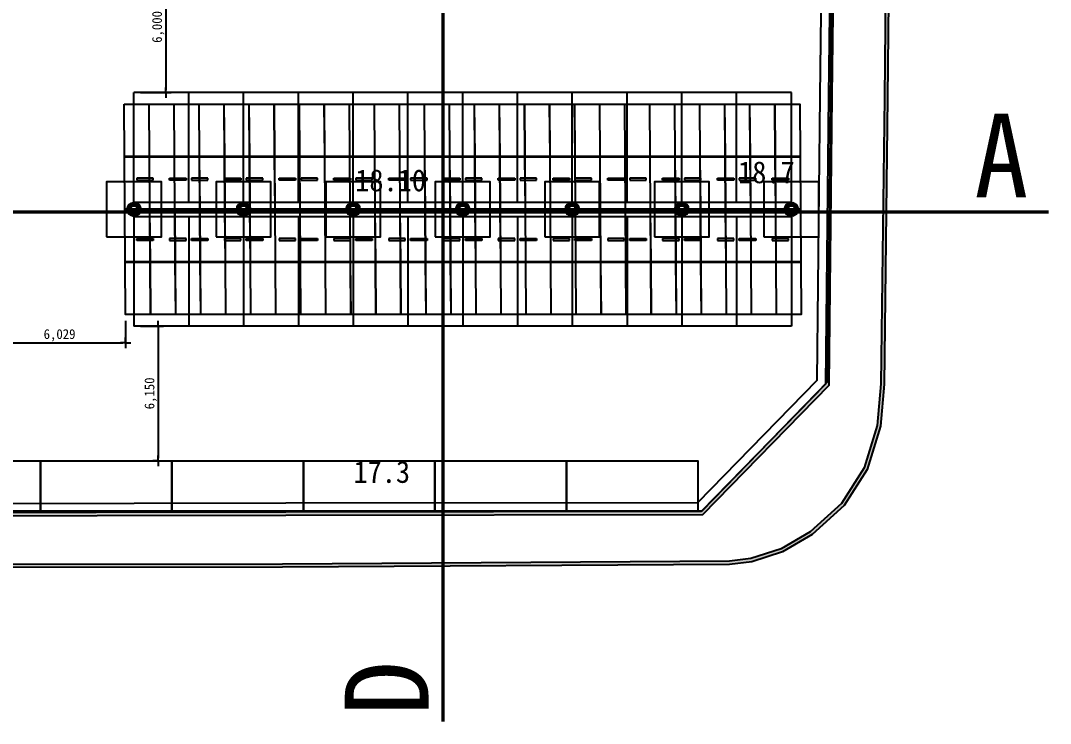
# Model space of a CAD drawing. Header units: millimetres. Extents: x 10297564 to 11610295, y -9287743 to -8409454.
# Drawn here: x 10611254 to 10658251, y -9262850 to -9230774 of the extents above; entities that cross this region are included whole.
import ezdxf

# ---------------------------------------------------------------- set-up
doc = ezdxf.new("R2010")
doc.units = ezdxf.units.MM
doc.header["$LTSCALE"] = 100
doc.layers.add('Anchor Bolt', color=2, linetype='Continuous', lineweight=0)
doc.layers.add('BasePlate', color=2, linetype='Continuous', lineweight=0)
for name, color, linetype in [('CON', 2, 'Continuous'), ('E-BACK', 8, 'Continuous'), ('L형측구', 105, 'Continuous'), ('module', 5, 'Continuous'), ('PLATE', 6, 'Continuous'), ('단면도', 140, 'Continuous'), ('지적', 6, 'Continuous'), ('표기', 6, 'Continuous'), ('현황선', 4, 'Continuous')]:
    doc.layers.add(name, color=color, linetype=linetype)
doc.styles.add('HL-S1', font='DotumChe.ttf')
doc.styles.add('KSHP', font='DotumChe.ttf')
doc.dimstyles.new('HL-300', dxfattribs={"dimscale": 150, "dimtxt": 3, "dimasz": 0.8, "dimexe": 1.5, "dimexo": 2, "dimgap": 0.5, "dimtad": 1, "dimdec": 0, "dimzin": 0, "dimdsep": 46, "dimlunit": 6, "dimtxsty": 'HL-S1', "dimblk": 'HL-DOT', "dimcen": 1.5, "dimdle": 1.5, "dimclrd": 256, "dimclre": 256, "dimclrt": 3, "dimadec": 0, "dimazin": 0, "dimtfac": 1, "dimtdec": 0, "dimtix": 1, "dimtmove": 2, "dimatfit": 3, "dimldrblk": 'DOTSMALL', "dimfxl": 1.5, "dimtolj": 1, "dimtzin": 0, "dimlwd": -1, "dimarcsym": 0})

# ---------------------------------------------------------------- blocks, each defined once
blk = doc.blocks.new('HL-DOT')
at = {"color": 0, "linetype": 'ByBlock'}
for q in [(-2, 0), (0, 2), (0, -2), (2, 0)]:
    blk.add_line((0, 0), q, dxfattribs=at)
at = {"color": 0, "linetype": 'ByBlock', "const_width": 0.5}
blk.add_lwpolyline([(-0.25, 0, 1), (0.25, 0, 1)], format="xyb", close=True, dxfattribs=at)
blk = doc.blocks.new('*D893')
at = {"linetype": 'Continuous', "lineweight": -2, "ltscale": 2, "transparency": 16777216}
for p, q in [((10610017, -9244484), (10610017, -9245707)), ((10616046, -9244484), (10616046, -9245707))]:
    blk.add_line(p, q, dxfattribs=at)
at = {"ltscale": 2, "transparency": 16777216}
blk.add_line((10610137, -9245482), (10615926, -9245482), dxfattribs=at)
at = {"layer": 'defpoints', "color": 0, "linetype": 'Continuous', "ltscale": 2, "transparency": 16777216}
for p in [(10610017, -9244184), (10616046, -9244184), (10616046, -9245482)]:
    blk.add_point(p, dxfattribs=at)
at = {"linetype": 'Continuous', "ltscale": 2, "transparency": 16777216, "xscale": 120, "yscale": 120, "zscale": 120, "rotation": 180}
blk.add_blockref('HL-DOT', (10610017, -9245482), dxfattribs=at)
at = {"linetype": 'Continuous', "ltscale": 2, "transparency": 16777216, "xscale": 120, "yscale": 120, "zscale": 120}
blk.add_blockref('HL-DOT', (10616046, -9245482), dxfattribs=at)
at = {"color": 3, "linetype": 'Continuous', "ltscale": 2, "transparency": 16777216, "insert": (10613032, -9245139), "char_height": 450, "attachment_point": 5, "style": 'HL-S1'}
blk.add_mtext('\\A1;6,029', dxfattribs=at)
blk = doc.blocks.new('_DotSmall')
at = {"color": 0, "linetype": 'ByBlock', "const_width": 0.5}
blk.add_lwpolyline([(-0.0625, 0, 1), (0.0625, 0, 1)], format="xyb", close=True, dxfattribs=at)
blk = doc.blocks.new('*D897')
at = {"linetype": 'Continuous', "lineweight": -2, "ltscale": 2, "transparency": 16777216}
for p, q in [((10616918, -9228063), (10618104, -9228063)), ((10616728, -9234063), (10618104, -9234063))]:
    blk.add_line(p, q, dxfattribs=at)
at = {"ltscale": 2, "transparency": 16777216}
blk.add_line((10617879, -9228183), (10617879, -9233943), dxfattribs=at)
at = {"layer": 'defpoints', "color": 0, "linetype": 'Continuous', "ltscale": 2, "transparency": 16777216}
for p in [(10616618, -9228063), (10616428, -9234063), (10617879, -9234063)]:
    blk.add_point(p, dxfattribs=at)
at = {"linetype": 'Continuous', "ltscale": 2, "transparency": 16777216, "xscale": 120, "yscale": 120, "zscale": 120}
for p, rotation in [((10617879, -9228063), 90), ((10617879, -9234063), 270)]:
    blk.add_blockref('HL-DOT', p, dxfattribs=dict(at, rotation=rotation))
at = {"color": 3, "linetype": 'Continuous', "ltscale": 2, "transparency": 16777216, "insert": (10617536, -9231063), "char_height": 450, "attachment_point": 5, "rotation": 90, "style": 'HL-S1'}
blk.add_mtext('\\A1;6,000', dxfattribs=at)
blk = doc.blocks.new('*D899')
at = {"linetype": 'Continuous', "lineweight": -2, "ltscale": 2, "transparency": 16777216}
for p, q in [((10616728, -9244713), (10617760, -9244713)), ((10616728, -9250863), (10617760, -9250863))]:
    blk.add_line(p, q, dxfattribs=at)
at = {"ltscale": 2, "transparency": 16777216}
blk.add_line((10617535, -9244833), (10617535, -9250743), dxfattribs=at)
at = {"layer": 'defpoints', "color": 0, "linetype": 'Continuous', "ltscale": 2, "transparency": 16777216}
for p in [(10616428, -9244713), (10616428, -9250863), (10617535, -9250863)]:
    blk.add_point(p, dxfattribs=at)
at = {"linetype": 'Continuous', "ltscale": 2, "transparency": 16777216, "xscale": 120, "yscale": 120, "zscale": 120}
for p, rotation in [((10617535, -9244713), 90), ((10617535, -9250863), 270)]:
    blk.add_blockref('HL-DOT', p, dxfattribs=dict(at, rotation=rotation))
at = {"color": 3, "linetype": 'Continuous', "ltscale": 2, "transparency": 16777216, "insert": (10617192, -9247788), "char_height": 450, "attachment_point": 5, "rotation": 90, "style": 'HL-S1'}
blk.add_mtext('\\A1;6,150', dxfattribs=at)
blk = doc.blocks.new('일반주차')
at = {"color": 8, "linetype": 'ByBlock', "ltscale": 1.8}
for p, q in [((10522570, -9706491), (10520070, -9706491)), ((10520070, -9711491), (10520070, -9706491)), ((10522570, -9711491), (10522570, -9706491)), ((10520945, -9710391), (10520195, -9710391)), ((10520195, -9710391), (10520195, -9710491)), ((10520195, -9710491), (10520945, -9710491)), ((10520945, -9710491), (10520945, -9710391)), ((10521695, -9710391), (10522445, -9710391)), ((10521695, -9710491), (10521695, -9710391)), ((10522445, -9710491), (10521695, -9710491)), ((10522445, -9710391), (10522445, -9710491)), ((10520070, -9711491), (10522570, -9711491))]:
    blk.add_line(p, q, dxfattribs=at)
blk = doc.blocks.new('ANCHOR_BOLT-PLAN-M24')
at = {"layer": 'E-BACK'}
for p, q in [((-26, 0), (26, 0)), ((-20, -4), (-18, 3)), ((0, 21), (-18, 10)), ((-18, 10), (-18, -10)), ((-13, 16), (-15, 12)), ((-13, 16), (-6, 17)), ((0, 26), (0, -26)), ((18, 10), (0, 21)), ((7, 20), (3, 19)), ((7, 20), (12, 14)), ((18, -10), (18, 10)), ((20, 4), (18, 7)), ((20, 4), (18, -3)), ((-20, -4), (-18, -7)), ((-18, -10), (0, -21)), ((-7, -20), (-12, -14)), ((-7, -20), (-3, -19)), ((0, -21), (18, -10)), ((13, -16), (6, -17)), ((13, -16), (15, -12))]:
    blk.add_line(p, q, dxfattribs=at)
for radius in [22, 12]:
    blk.add_circle((0, 0), radius, dxfattribs=at)
blk = doc.blocks.new('기초')
at = {"layer": 'BasePlate'}
for radius in [325, 159, 151]:
    blk.add_circle((10406084, -9713701), radius, dxfattribs=at)
at = {"layer": 'CON'}
blk.add_lwpolyline([(10404834, -9714951), (10407334, -9714951), (10407334, -9712451), (10404834, -9712451)], close=True, dxfattribs=at)
at = {"layer": 'PLATE'}
for points in [[(10405925, -9713695), (10405925, -9713707), (10405788, -9713707), (10405788, -9713695), (10405925, -9713695)], [(10405949, -9713616), (10405943, -9713627), (10405824, -9713558), (10405830, -9713548), (10405949, -9713616)], [(10405943, -9713775), (10405949, -9713786), (10405830, -9713854), (10405824, -9713844), (10405943, -9713775)], [(10406010, -9713560), (10405999, -9713566), (10405931, -9713447), (10405941, -9713441), (10406010, -9713560)], [(10405999, -9713836), (10406010, -9713842), (10405941, -9713961), (10405931, -9713955), (10405999, -9713836)], [(10406090, -9713542), (10406078, -9713542), (10406078, -9713405), (10406090, -9713405), (10406090, -9713542)], [(10406078, -9713860), (10406090, -9713860), (10406090, -9713997), (10406078, -9713997), (10406078, -9713860)], [(10406169, -9713566), (10406158, -9713560), (10406227, -9713441), (10406237, -9713447), (10406169, -9713566)], [(10406158, -9713842), (10406169, -9713836), (10406237, -9713955), (10406227, -9713961), (10406158, -9713842)], [(10406225, -9713627), (10406219, -9713616), (10406338, -9713548), (10406344, -9713558), (10406225, -9713627)], [(10406219, -9713786), (10406225, -9713775), (10406344, -9713844), (10406338, -9713854), (10406219, -9713786)], [(10406243, -9713707), (10406243, -9713695), (10406381, -9713695), (10406381, -9713707), (10406243, -9713707)]]:
    blk.add_lwpolyline(points, dxfattribs=at)
at = {"layer": 'Anchor Bolt'}
for p in [(10405814, -9713629), (10405814, -9713773), (10405886, -9713503), (10406012, -9713431), (10406157, -9713431), (10406282, -9713503), (10406355, -9713629), (10406355, -9713773), (10405886, -9713899), (10406012, -9713971), (10406157, -9713971), (10406282, -9713899)]:
    blk.add_blockref('ANCHOR_BOLT-PLAN-M24', p, dxfattribs=at)

msp = doc.modelspace()

# ---------------------------------------------------------------- hatches: boundary and pattern name
at = {"layer": '현황선'}
h = msp.add_hatch(color=8, dxfattribs=at)
h.dxf.hatch_style = 1
h.paths.add_polyline_path([(10590312.2, -9255420), (10588699.7, -9253411.6), (10588741.9, -9253256.6), (10623353.7, -9253189.9), (10642332.1, -9253168.9), (10647999.4, -9247347.9), (10648139.5, -9234220.8), (10648334.9, -9217898.1), (10648545.5, -9201729.5), (10640332, -9193912.9), (10620618.1, -9193906.1), (10616993.4, -9193831.8), (10617013, -9193707.8), (10618779.7, -9191693.7), (10619252.2, -9191389.7), (10619549.9, -9191370.1), (10640674, -9191416.2), (10642341, -9191525.1), (10643886.5, -9191952.2), (10645462.3, -9192653.2), (10646994.8, -9193729.2), (10648727.6, -9195472.5), (10650044.7, -9197609.9), (10650733.6, -9199194.3), (10651165.1, -9201693.7), (10650984.2, -9218084), (10650823.1, -9234300.5), (10650669.8, -9247364.1), (10650494.5, -9249287.7), (10649889.6, -9251254.1), (10648835.8, -9252910.8), (10647374.8, -9254221.4), (10646031.4, -9255013), (10644618.5, -9255471.1), (10643613.2, -9255595.2), (10623203.7, -9255724.6), (10591042.2, -9255740.4), (10590550.6, -9255563.7)])
h.paths.add_polyline_path([(10590412.5, -9255305.3), (10588887.9, -9253406.3), (10623353.9, -9253339.9), (10642395.5, -9253318.8), (10648148.7, -9247409.5), (10648289.5, -9234222.5), (10648484.8, -9217900), (10648696.4, -9201665.9), (10640392, -9193762.9), (10620619.7, -9193756.1), (10617231, -9193686.7), (10618878.6, -9191808.4), (10619300.8, -9191536.8), (10619554.6, -9191520.1), (10640669, -9191566.2), (10642315.9, -9191673.8), (10643835.7, -9192093.8), (10645388, -9192784.3), (10646897.8, -9193844.3), (10648609, -9195565.9), (10649911.4, -9197679.5), (10650588.9, -9199237.6), (10651015, -9201705.8), (10650834.2, -9218082.4), (10650673.1, -9234298.9), (10650519.8, -9247356.4), (10650346.5, -9249258.6), (10649752.2, -9251190.7), (10648720.3, -9252812.9), (10647285.8, -9254099.8), (10645969.4, -9254875.4), (10644585.9, -9255324), (10643603.5, -9255445.2), (10623203.2, -9255574.6), (10591068.3, -9255590.4), (10590615.3, -9255427.6)], flags=16)

# ---------------------------------------------------------------- linework, layer by layer
at = {"color": 8, "linetype": 'Continuous', "ltscale": 2}
for points in [[(10606163.1, -9250862.5), (10612163.1, -9250862.5), (10612163.1, -9253162.5), (10606163.1, -9253162.5)], [(10612163.1, -9250862.5), (10618163.1, -9250862.5), (10618163.1, -9253162.5), (10612163.1, -9253162.5)], [(10618163.1, -9250862.5), (10624163.1, -9250862.5), (10624163.1, -9253162.5), (10618163.1, -9253162.5)], [(10624163.1, -9250862.5), (10630163.1, -9250862.5), (10630163.1, -9253162.5), (10624163.1, -9253162.5)], [(10630163.1, -9250862.5), (10636163.1, -9250862.5), (10636163.1, -9253162.5), (10630163.1, -9253162.5)], [(10636163.1, -9250862.5), (10642163.1, -9250862.5), (10642163.1, -9253162.5), (10636163.1, -9253162.5)]]:
    msp.add_lwpolyline(points, close=True, dxfattribs=at)
at = {"layer": 'L형측구', "color": 3}
msp.add_lwpolyline([(10650984.2, -9218084), (10650823.1, -9234300.5), (10650669.8, -9247364.1), (10650494.5, -9249287.7), (10649889.6, -9251254.1), (10648835.8, -9252910.8), (10647374.8, -9254221.4), (10646031.4, -9255013), (10644618.5, -9255471.1), (10643613.2, -9255595.2), (10623203.7, -9255724.6), (10591042.2, -9255740.4), (10590550.6, -9255563.7), (10590312.2, -9255420), (10588699.7, -9253411.6), (10588741.9, -9253256.6), (10623353.7, -9253189.9), (10642332.1, -9253168.9), (10647999.4, -9247347.9), (10648139.5, -9234220.8), (10648334.9, -9217898.1)], dxfattribs=at)
at = {"layer": 'module', "linetype": 'Continuous', "ltscale": 2}
for points in [[(10615973.9, -9234591.7), (10617106.4, -9234591.7), (10617124.4, -9236982.5), (10615991.9, -9236982.5), (10615973.9, -9234591.7)], [(10617116.4, -9234591.7), (10618248.9, -9234591.7), (10618266.9, -9236982.5), (10617134.4, -9236982.5), (10617116.4, -9234591.7)], [(10618258.9, -9234591.7), (10619391.4, -9234591.7), (10619409.3, -9236982.5), (10618276.9, -9236982.5), (10618258.9, -9234591.7)], [(10619401.4, -9234591.7), (10620533.9, -9234591.7), (10620551.8, -9236982.5), (10619419.3, -9236982.5), (10619401.4, -9234591.7)], [(10620543.9, -9234591.7), (10621676.4, -9234591.7), (10621694.3, -9236982.5), (10620561.8, -9236982.5), (10620543.9, -9234591.7)], [(10621686.4, -9234591.7), (10622818.8, -9234591.7), (10622836.8, -9236982.5), (10621704.3, -9236982.5), (10621686.4, -9234591.7)], [(10622828.8, -9234591.7), (10623961.3, -9234591.7), (10623979.3, -9236982.5), (10622846.8, -9236982.5), (10622828.8, -9234591.7)], [(10623971.3, -9234591.7), (10625103.8, -9234591.7), (10625121.8, -9236982.5), (10623989.3, -9236982.5), (10623971.3, -9234591.7)], [(10625113.8, -9234591.7), (10626246.3, -9234591.7), (10626264.2, -9236982.5), (10625131.7, -9236982.5), (10625113.8, -9234591.7)], [(10626256.3, -9234591.7), (10627388.8, -9234591.7), (10627406.7, -9236982.5), (10626274.2, -9236982.5), (10626256.3, -9234591.7)], [(10627398.8, -9234591.7), (10628531.3, -9234591.7), (10628549.2, -9236982.5), (10627416.7, -9236982.5), (10627398.8, -9234591.7)], [(10628541.2, -9234591.7), (10629673.7, -9234591.7), (10629691.7, -9236982.5), (10628559.2, -9236982.5), (10628541.2, -9234591.7)], [(10629683.7, -9234591.7), (10630816.2, -9234591.7), (10630834.2, -9236982.5), (10629701.7, -9236982.5), (10629683.7, -9234591.7)], [(10630826.2, -9234591.7), (10631958.7, -9234591.7), (10631976.6, -9236982.5), (10630844.2, -9236982.5), (10630826.2, -9234591.7)], [(10631968.7, -9234591.7), (10633101.2, -9234591.7), (10633119.1, -9236982.5), (10631986.6, -9236982.5), (10631968.7, -9234591.7)], [(10633111.2, -9234591.7), (10634243.7, -9234591.7), (10634261.6, -9236982.5), (10633129.1, -9236982.5), (10633111.2, -9234591.7)], [(10634253.7, -9234591.7), (10635386.1, -9234591.7), (10635404.1, -9236982.5), (10634271.6, -9236982.5), (10634253.7, -9234591.7)], [(10635396.1, -9234591.7), (10636528.6, -9234591.7), (10636546.6, -9236982.5), (10635414.1, -9236982.5), (10635396.1, -9234591.7)], [(10636538.6, -9234591.7), (10637671.1, -9234591.7), (10637689.1, -9236982.5), (10636556.6, -9236982.5), (10636538.6, -9234591.7)], [(10637681.1, -9234591.7), (10638813.6, -9234591.7), (10638831.5, -9236982.5), (10637699, -9236982.5), (10637681.1, -9234591.7)], [(10638823.6, -9234591.7), (10639956.1, -9234591.7), (10639974, -9236982.5), (10638841.5, -9236982.5), (10638823.6, -9234591.7)], [(10639966.1, -9234591.7), (10641098.6, -9234591.7), (10641116.5, -9236982.5), (10639984, -9236982.5), (10639966.1, -9234591.7)], [(10641108.5, -9234591.7), (10642241, -9234591.7), (10642259, -9236982.5), (10641126.5, -9236982.5), (10641108.5, -9234591.7)], [(10642251, -9234591.7), (10643383.5, -9234591.7), (10643401.5, -9236982.5), (10642269, -9236982.5), (10642251, -9234591.7)], [(10643393.5, -9234591.7), (10644526, -9234591.7), (10644543.9, -9236982.5), (10643411.5, -9236982.5), (10643393.5, -9234591.7)], [(10644536, -9234591.7), (10645668.5, -9234591.7), (10645686.4, -9236982.5), (10644553.9, -9236982.5), (10644536, -9234591.7)], [(10645678.5, -9234591.7), (10646811, -9234591.7), (10646828.9, -9236982.5), (10645696.4, -9236982.5), (10645678.5, -9234591.7)], [(10615992, -9236992.2), (10617124.5, -9236992.2), (10617142.4, -9239383), (10616009.9, -9239383), (10615992, -9236992.2)], [(10617134.4, -9236992.2), (10618266.9, -9236992.2), (10618284.9, -9239383), (10617152.4, -9239383), (10617134.4, -9236992.2)], [(10618276.9, -9236992.2), (10619409.4, -9236992.2), (10619427.4, -9239383), (10618294.9, -9239383), (10618276.9, -9236992.2)], [(10619419.4, -9236992.2), (10620551.9, -9236992.2), (10620569.8, -9239383), (10619437.4, -9239383), (10619419.4, -9236992.2)], [(10620561.9, -9236992.2), (10621694.4, -9236992.2), (10621712.3, -9239383), (10620579.8, -9239383), (10620561.9, -9236992.2)], [(10621704.4, -9236992.2), (10622836.9, -9236992.2), (10622854.8, -9239383), (10621722.3, -9239383), (10621704.4, -9236992.2)], [(10622846.9, -9236992.2), (10623979.3, -9236992.2), (10623997.3, -9239383), (10622864.8, -9239383), (10622846.9, -9236992.2)], [(10623989.3, -9236992.2), (10625121.8, -9236992.2), (10625139.8, -9239383), (10624007.3, -9239383), (10623989.3, -9236992.2)], [(10625131.8, -9236992.2), (10626264.3, -9236992.2), (10626282.3, -9239383), (10625149.8, -9239383), (10625131.8, -9236992.2)], [(10626274.3, -9236992.2), (10627406.8, -9236992.2), (10627424.7, -9239383), (10626292.2, -9239383), (10626274.3, -9236992.2)], [(10627416.8, -9236992.2), (10628549.3, -9236992.2), (10628567.2, -9239383), (10627434.7, -9239383), (10627416.8, -9236992.2)], [(10628559.3, -9236992.2), (10629691.8, -9236992.2), (10629709.7, -9239383), (10628577.2, -9239383), (10628559.3, -9236992.2)], [(10629701.7, -9236992.2), (10630834.2, -9236992.2), (10630852.2, -9239383), (10629719.7, -9239383), (10629701.7, -9236992.2)], [(10630844.2, -9236992.2), (10631976.7, -9236992.2), (10631994.7, -9239383), (10630862.2, -9239383), (10630844.2, -9236992.2)], [(10631986.7, -9236992.2), (10633119.2, -9236992.2), (10633137.1, -9239383), (10632004.7, -9239383), (10631986.7, -9236992.2)], [(10633129.2, -9236992.2), (10634261.7, -9236992.2), (10634279.6, -9239383), (10633147.1, -9239383), (10633129.2, -9236992.2)], [(10634271.7, -9236992.2), (10635404.2, -9236992.2), (10635422.1, -9239383), (10634289.6, -9239383), (10634271.7, -9236992.2)], [(10635414.2, -9236992.2), (10636546.6, -9236992.2), (10636564.6, -9239383), (10635432.1, -9239383), (10635414.2, -9236992.2)], [(10636556.6, -9236992.2), (10637689.1, -9236992.2), (10637707.1, -9239383), (10636574.6, -9239383), (10636556.6, -9236992.2)], [(10637699.1, -9236992.2), (10638831.6, -9236992.2), (10638849.6, -9239383), (10637717.1, -9239383), (10637699.1, -9236992.2)], [(10638841.6, -9236992.2), (10639974.1, -9236992.2), (10639992, -9239383), (10638859.5, -9239383), (10638841.6, -9236992.2)], [(10639984.1, -9236992.2), (10641116.6, -9236992.2), (10641134.5, -9239383), (10640002, -9239383), (10639984.1, -9236992.2)], [(10641126.6, -9236992.2), (10642259.1, -9236992.2), (10642277, -9239383), (10641144.5, -9239383), (10641126.6, -9236992.2)], [(10642269, -9236992.2), (10643401.5, -9236992.2), (10643419.5, -9239383), (10642287, -9239383), (10642269, -9236992.2)], [(10643411.5, -9236992.2), (10644544, -9236992.2), (10644562, -9239383), (10643429.5, -9239383), (10643411.5, -9236992.2)], [(10644554, -9236992.2), (10645686.5, -9236992.2), (10645704.4, -9239383), (10644572, -9239383), (10644554, -9236992.2)], [(10645696.5, -9236992.2), (10646829, -9236992.2), (10646846.9, -9239383), (10645714.4, -9239383), (10645696.5, -9236992.2)], [(10616010, -9239392.7), (10617142.5, -9239392.7), (10617160.4, -9241783.5), (10616027.9, -9241783.5), (10616010, -9239392.7)], [(10617152.5, -9239392.7), (10618285, -9239392.7), (10618302.9, -9241783.5), (10617170.4, -9241783.5), (10617152.5, -9239392.7)], [(10618294.9, -9239392.7), (10619427.4, -9239392.7), (10619445.4, -9241783.5), (10618312.9, -9241783.5), (10618294.9, -9239392.7)], [(10619437.4, -9239392.7), (10620569.9, -9239392.7), (10620587.9, -9241783.5), (10619455.4, -9241783.5), (10619437.4, -9239392.7)], [(10620579.9, -9239392.7), (10621712.4, -9239392.7), (10621730.3, -9241783.5), (10620597.9, -9241783.5), (10620579.9, -9239392.7)], [(10621722.4, -9239392.7), (10622854.9, -9239392.7), (10622872.8, -9241783.5), (10621740.3, -9241783.5), (10621722.4, -9239392.7)], [(10622864.9, -9239392.7), (10623997.4, -9239392.7), (10624015.3, -9241783.5), (10622882.8, -9241783.5), (10622864.9, -9239392.7)], [(10624007.4, -9239392.7), (10625139.8, -9239392.7), (10625157.8, -9241783.5), (10624025.3, -9241783.5), (10624007.4, -9239392.7)], [(10625149.8, -9239392.7), (10626282.3, -9239392.7), (10626300.3, -9241783.5), (10625167.8, -9241783.5), (10625149.8, -9239392.7)], [(10626292.3, -9239392.7), (10627424.8, -9239392.7), (10627442.8, -9241783.5), (10626310.3, -9241783.5), (10626292.3, -9239392.7)], [(10627434.8, -9239392.7), (10628567.3, -9239392.7), (10628585.2, -9241783.5), (10627452.7, -9241783.5), (10627434.8, -9239392.7)], [(10628577.3, -9239392.7), (10629709.8, -9239392.7), (10629727.7, -9241783.5), (10628595.2, -9241783.5), (10628577.3, -9239392.7)], [(10629719.8, -9239392.7), (10630852.3, -9239392.7), (10630870.2, -9241783.5), (10629737.7, -9241783.5), (10629719.8, -9239392.7)], [(10630862.2, -9239392.7), (10631994.7, -9239392.7), (10632012.7, -9241783.5), (10630880.2, -9241783.5), (10630862.2, -9239392.7)], [(10632004.7, -9239392.7), (10633137.2, -9239392.7), (10633155.2, -9241783.5), (10632022.7, -9241783.5), (10632004.7, -9239392.7)], [(10633147.2, -9239392.7), (10634279.7, -9239392.7), (10634297.6, -9241783.5), (10633165.2, -9241783.5), (10633147.2, -9239392.7)], [(10634289.7, -9239392.7), (10635422.2, -9239392.7), (10635440.1, -9241783.5), (10634307.6, -9241783.5), (10634289.7, -9239392.7)], [(10635432.2, -9239392.7), (10636564.7, -9239392.7), (10636582.6, -9241783.5), (10635450.1, -9241783.5), (10635432.2, -9239392.7)], [(10636574.7, -9239392.7), (10637707.1, -9239392.7), (10637725.1, -9241783.5), (10636592.6, -9241783.5), (10636574.7, -9239392.7)], [(10637717.1, -9239392.7), (10638849.6, -9239392.7), (10638867.6, -9241783.5), (10637735.1, -9241783.5), (10637717.1, -9239392.7)], [(10638859.6, -9239392.7), (10639992.1, -9239392.7), (10640010.1, -9241783.5), (10638877.6, -9241783.5), (10638859.6, -9239392.7)], [(10640002.1, -9239392.7), (10641134.6, -9239392.7), (10641152.5, -9241783.5), (10640020, -9241783.5), (10640002.1, -9239392.7)], [(10641144.6, -9239392.7), (10642277.1, -9239392.7), (10642295, -9241783.5), (10641162.5, -9241783.5), (10641144.6, -9239392.7)], [(10642287.1, -9239392.7), (10643419.6, -9239392.7), (10643437.5, -9241783.5), (10642305, -9241783.5), (10642287.1, -9239392.7)], [(10643429.5, -9239392.7), (10644562, -9239392.7), (10644580, -9241783.5), (10643447.5, -9241783.5), (10643429.5, -9239392.7)], [(10644572, -9239392.7), (10645704.5, -9239392.7), (10645722.5, -9241783.5), (10644590, -9241783.5), (10644572, -9239392.7)], [(10645714.5, -9239392.7), (10646847, -9239392.7), (10646864.9, -9241783.5), (10645732.5, -9241783.5), (10645714.5, -9239392.7)], [(10616028, -9241793.2), (10617160.5, -9241793.2), (10617178.4, -9244184), (10616045.9, -9244184), (10616028, -9241793.2)], [(10617170.5, -9241793.2), (10618303, -9241793.2), (10618320.9, -9244184), (10617188.4, -9244184), (10617170.5, -9241793.2)], [(10618313, -9241793.2), (10619445.5, -9241793.2), (10619463.4, -9244184), (10618330.9, -9244184), (10618313, -9241793.2)], [(10619455.4, -9241793.2), (10620587.9, -9241793.2), (10620605.9, -9244184), (10619473.4, -9244184), (10619455.4, -9241793.2)], [(10620597.9, -9241793.2), (10621730.4, -9241793.2), (10621748.4, -9244184), (10620615.9, -9244184), (10620597.9, -9241793.2)], [(10621740.4, -9241793.2), (10622872.9, -9241793.2), (10622890.8, -9244184), (10621758.4, -9244184), (10621740.4, -9241793.2)], [(10622882.9, -9241793.2), (10624015.4, -9241793.2), (10624033.3, -9244184), (10622900.8, -9244184), (10622882.9, -9241793.2)], [(10624025.4, -9241793.2), (10625157.9, -9241793.2), (10625175.8, -9244184), (10624043.3, -9244184), (10624025.4, -9241793.2)], [(10625167.9, -9241793.2), (10626300.3, -9241793.2), (10626318.3, -9244184), (10625185.8, -9244184), (10625167.9, -9241793.2)], [(10626310.3, -9241793.2), (10627442.8, -9241793.2), (10627460.8, -9244184), (10626328.3, -9244184), (10626310.3, -9241793.2)], [(10627452.8, -9241793.2), (10628585.3, -9241793.2), (10628603.3, -9244184), (10627470.8, -9244184), (10627452.8, -9241793.2)], [(10628595.3, -9241793.2), (10629727.8, -9241793.2), (10629745.7, -9244184), (10628613.3, -9244184), (10628595.3, -9241793.2)], [(10629737.8, -9241793.2), (10630870.3, -9241793.2), (10630888.2, -9244184), (10629755.7, -9244184), (10629737.8, -9241793.2)], [(10630880.3, -9241793.2), (10632012.8, -9241793.2), (10632030.7, -9244184), (10630898.2, -9244184), (10630880.3, -9241793.2)], [(10632022.7, -9241793.2), (10633155.2, -9241793.2), (10633173.2, -9244184), (10632040.7, -9244184), (10632022.7, -9241793.2)], [(10633165.2, -9241793.2), (10634297.7, -9241793.2), (10634315.7, -9244184), (10633183.2, -9244184), (10633165.2, -9241793.2)], [(10634307.7, -9241793.2), (10635440.2, -9241793.2), (10635458.1, -9244184), (10634325.7, -9244184), (10634307.7, -9241793.2)], [(10635450.2, -9241793.2), (10636582.7, -9241793.2), (10636600.6, -9244184), (10635468.1, -9244184), (10635450.2, -9241793.2)], [(10636592.7, -9241793.2), (10637725.2, -9241793.2), (10637743.1, -9244184), (10636610.6, -9244184), (10636592.7, -9241793.2)], [(10637735.2, -9241793.2), (10638867.6, -9241793.2), (10638885.6, -9244184), (10637753.1, -9244184), (10637735.2, -9241793.2)], [(10638877.6, -9241793.2), (10640010.1, -9241793.2), (10640028.1, -9244184), (10638895.6, -9244184), (10638877.6, -9241793.2)], [(10640020.1, -9241793.2), (10641152.6, -9241793.2), (10641170.6, -9244184), (10640038.1, -9244184), (10640020.1, -9241793.2)], [(10641162.6, -9241793.2), (10642295.1, -9241793.2), (10642313, -9244184), (10641180.6, -9244184), (10641162.6, -9241793.2)], [(10642305.1, -9241793.2), (10643437.6, -9241793.2), (10643455.5, -9244184), (10642323, -9244184), (10642305.1, -9241793.2)], [(10643447.6, -9241793.2), (10644580.1, -9241793.2), (10644598, -9244184), (10643465.5, -9244184), (10643447.6, -9241793.2)], [(10644590.1, -9241793.2), (10645722.5, -9241793.2), (10645740.5, -9244184), (10644608, -9244184), (10644590.1, -9241793.2)], [(10645732.5, -9241793.2), (10646865, -9241793.2), (10646883, -9244184), (10645750.5, -9244184), (10645732.5, -9241793.2)]]:
    msp.add_lwpolyline(points, dxfattribs=at)
at = {"layer": '단면도', "const_width": 150}
for points in [[(10630530.4, -9181104.8), (10630530.4, -9262774.6)], [(10658175.9, -9239506.9), (10561979.9, -9239506.9)]]:
    msp.add_lwpolyline(points, dxfattribs=at)
at = {"layer": '지적'}
msp.add_lwpolyline([(10576252.8, -9253162.5), (10576876.4, -9205752.3), (10591872, -9205679.3), (10591991, -9193848.3), (10640320.9, -9193867.2), (10648572.5, -9201675.3), (10648076.4, -9247253.3), (10642348.4, -9253162.5), (10576252.8, -9253162.5)], close=True, dxfattribs=at)
at = {"layer": '현황선', "color": 3}
for points in [[(10588741.9, -9253256.6), (10588741.1, -9252856.6), (10623353.1, -9252789.9), (10642163.1, -9252769.1), (10647601.1, -9247183.5), (10647739.5, -9234216.3), (10647934.9, -9217893.1), (10648143.3, -9201898.8), (10640172, -9194312.9), (10620613.9, -9194306.1), (10616985.2, -9194231.8), (10616993.4, -9193831.8)], [(10650834.2, -9218082.4), (10650673.1, -9234298.9), (10650519.8, -9247356.4), (10650346.5, -9249258.6), (10649752.2, -9251190.7), (10648720.3, -9252812.9), (10647285.8, -9254099.8), (10645969.4, -9254875.4), (10644585.9, -9255324), (10643603.5, -9255445.2), (10623203.2, -9255574.6), (10591068.3, -9255590.4), (10590615.3, -9255427.6), (10590412.5, -9255305.3), (10588887.9, -9253406.3), (10623353.9, -9253339.9), (10642395.5, -9253318.8), (10648148.7, -9247409.5), (10648289.5, -9234222.5), (10648484.8, -9217900)]]:
    msp.add_lwpolyline(points, dxfattribs=at)

# ---------------------------------------------------------------- block references
at = {"linetype": 'Continuous'}
for name, p in [('일반주차', (96358.9, 472428)), ('일반주차', (98858.9, 472428)), ('일반주차', (101358.9, 472428)), ('일반주차', (103858.9, 472428)), ('일반주차', (106358.9, 472428)), ('일반주차', (108858.9, 472428)), ('일반주차', (111358.9, 472428)), ('일반주차', (113858.9, 472428)), ('일반주차', (116358.9, 472428)), ('일반주차', (118858.9, 472428)), ('일반주차', (121358.9, 472428)), ('일반주차', (123858.9, 472428)), ('기초', (210344.4, 474313.1)), ('기초', (215344.4, 474313.1)), ('기초', (220344.4, 474313.1)), ('기초', (225344.4, 474313.1)), ('기초', (230344.4, 474313.1)), ('기초', (235344.4, 474313.1)), ('기초', (240344.4, 474313.1))]:
    msp.add_blockref(name, p, dxfattribs=at)
at = {"linetype": 'Continuous', "xscale": -1, "rotation": 180}
for p in [(96358.9, -18951203.7), (98858.9, -18951203.7), (101358.9, -18951203.7), (103858.9, -18951203.7), (106358.9, -18951203.7), (108858.9, -18951203.7), (111358.9, -18951203.7), (113858.9, -18951203.7), (116358.9, -18951203.7), (118858.9, -18951203.7), (121358.9, -18951203.7), (123858.9, -18951203.7)]:
    msp.add_blockref('일반주차', p, dxfattribs=at)

# ---------------------------------------------------------------- texts
at = {"layer": '단면도', "style": 'KSHP'}
msp.add_text('A', height=3821.9, dxfattribs=at).set_placement((10654775.8, -9238847.1))
msp.add_text('D', height=3821.9, rotation=90, dxfattribs=at).set_placement((10629870.6, -9262483.9))
at = {"layer": '표기', "color": 4, "style": 'KSHP'}
for s, p in [('18.7', (10643997.4, -9238195.7)), ('18.10', (10626524.5, -9238563.6)), ('17.3', (10626444.7, -9251870.8))]:
    msp.add_text(s, height=1000, dxfattribs=at).set_placement(p)

# ---------------------------------------------------------------- dimensions: what is measured, and where the dimension line sits
at = {"linetype": 'Continuous', "ltscale": 2}
for base, p1, p2, picture, middle in [((10617878.7, -9234062.9), (10616618, -9228062.9), (10616428.5, -9234062.9), '*D897', (10617535.9, -9231062.9)), ((10617534.7, -9250862.5), (10616428.5, -9244712.9), (10616428.5, -9250862.5), '*D899', (10617191.9, -9247787.7))]:
    dim = msp.add_linear_dim(base=base, p1=p1, p2=p2, angle=90, dimstyle='HL-300', dxfattribs=at)
    dim.commit()
    dim.dimension.update_dxf_attribs({"geometry": picture, "text_midpoint": middle})
dim = msp.add_linear_dim(base=(10616045.9, -9245481.8), p1=(10610017.2, -9244184), p2=(10616045.9, -9244184), dimstyle='HL-300', dxfattribs=at)
dim.commit()
dim.dimension.update_dxf_attribs({"geometry": '*D893', "text_midpoint": (10613031.6, -9245138.9)})

doc.saveas('drawing.dxf')
